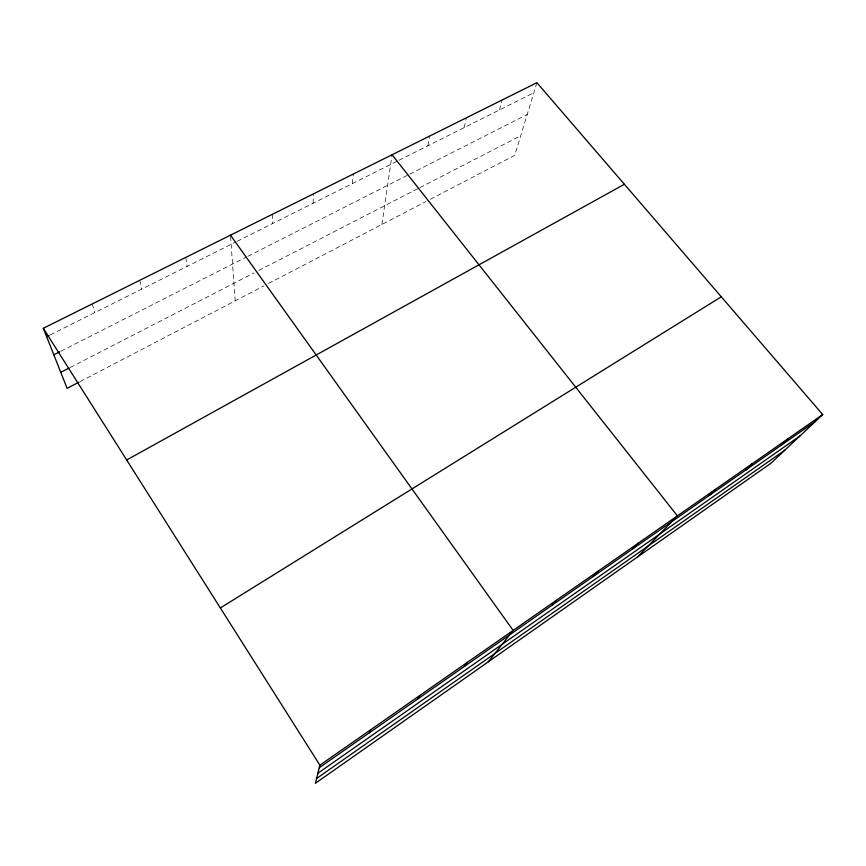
<?xml version="1.0" encoding="UTF-8"?>
<svg xmlns="http://www.w3.org/2000/svg" width="866" height="866" viewBox="0 0 866 866"><rect width="100%" height="100%" fill="white"/><g stroke="black" fill="none" stroke-linecap="round" stroke-linejoin="round"><path stroke-width="0.65" stroke-dasharray="4.33 3.25" d="M313.091 203.283L313.524 193.843M352.397 183.603L353.328 174.044M381.906 224.489L392.049 154.776M427.869 145.802L429.72 136.027M464.122 127.648L466.406 117.787M499.444 109.971L502.118 100.012M536.909 82.703L514.761 155.328L427.144 200.934M80.127 381.56L263.762 285.975M268.525 283.496L425.942 201.561M70.276 367.444L254.106 272.887M258.858 270.441L418.765 188.193M419.945 187.586L520.737 135.746M60.999 351.163L246.788 256.845M247.979 256.239L408.655 174.683M409.824 174.088L527.221 114.485M50.25 334.893L235.888 241.939M237.067 241.343L397.84 160.838M399.042 160.242L533.857 92.738M92.272 303.923L94.881 312.539M139.751 280.303L141.667 289.114M185.8 257.386L187.067 266.382M230.572 236.472L235.195 300.848M272.595 214.205L272.682 223.515"/><path stroke-width="1.3" d="M822.7 414.554L319.89 765.187L315.376 783.297L770.978 463.223L822.7 414.554L536.909 82.703L43.3 328.29L67.115 388.336L78.947 382.177M369.338 732.788L370.767 729.702M417.704 699.024L419.88 695.463M464.457 666.387L467.315 662.382M488.337 661.786L513.148 630.416L230.475 235.162M552.118 605.193L556.188 600.409M593.253 576.475L597.876 571.343M633.133 548.643L638.253 543.177M637.441 557.033L677.407 515.876L392.049 154.776M709.33 495.449L715.37 489.398M745.756 470.022L752.208 463.711M781.121 445.33L787.973 438.77M316.566 778.523L784.823 450.19M319.251 767.752L815.491 421.341M317.876 773.251L799.935 435.977M220.354 607.964L721.291 296.8M126.674 459.987L624.386 184.274M60.761 372.326L69.085 368.05M53.811 354.8L59.797 351.769M46.634 336.701L49.048 335.488M43.3 328.29L319.89 765.187"/></g></svg>
